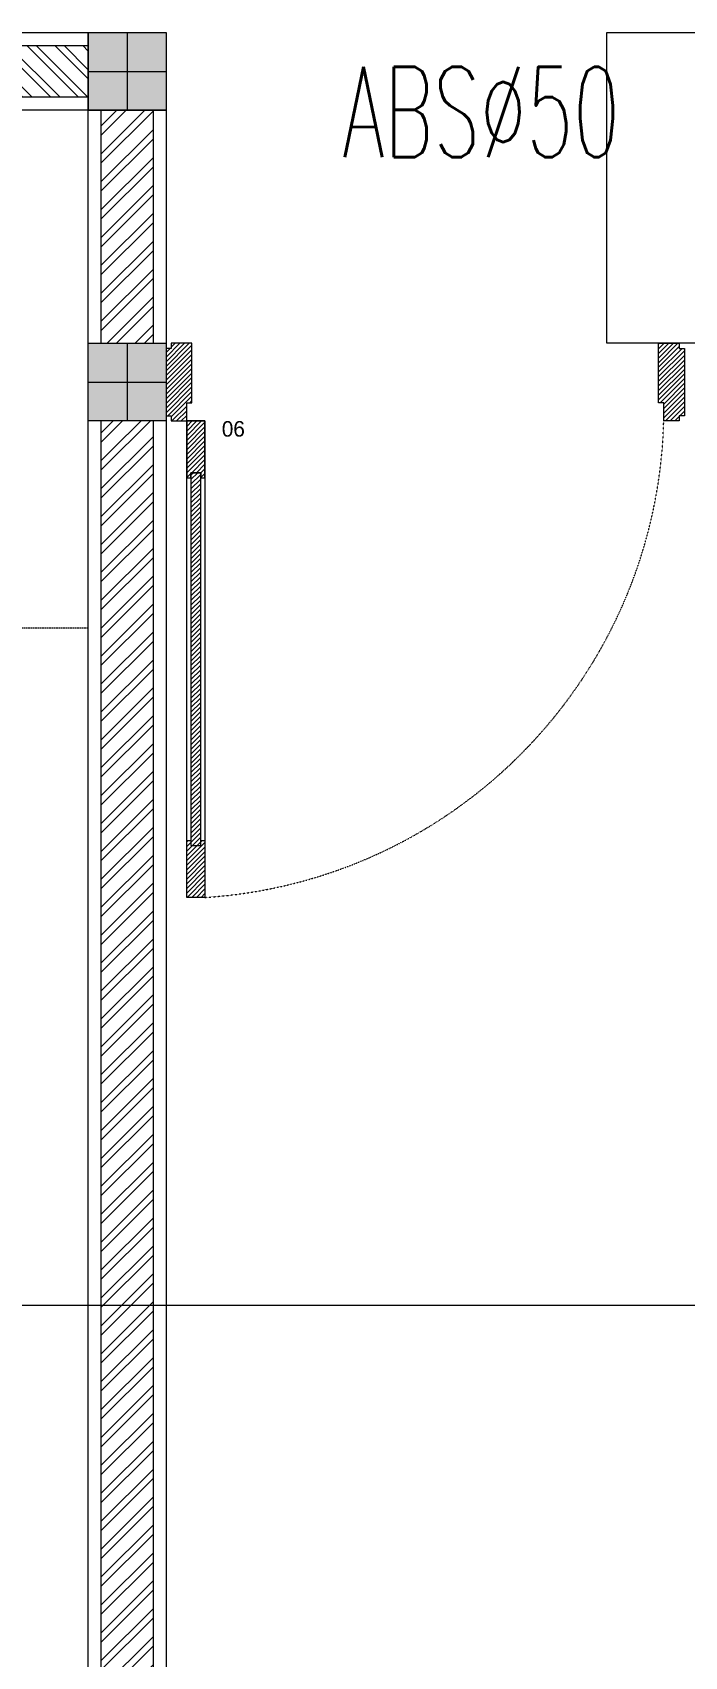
# Model space of a CAD drawing. Header units: millimetres. Extents: x -280308 to 6402717, y -14 to 2073074.
# Drawn here: x 18875 to 20133, y 553913 to 557048 of the extents above; entities that cross this region are included whole.
import ezdxf
from ezdxf.enums import TextEntityAlignment as Align

# ---------------------------------------------------------------- set-up
doc = ezdxf.new("R2010")
doc.units = ezdxf.units.MM
for name, pattern in [('ACAD_ISO03W100', [30, 12, -18]), ('DASHED2', [0.375, 0.25, -0.125]), ('Default', [0])]:
    doc.linetypes.add(name, pattern=pattern)
doc.layers.get('0').update_dxf_attribs({"lineweight": 0})
doc.layers.add('-P-ABK', color=7, linetype='Continuous', lineweight=30, true_color=0x05ffff)
doc.layers.add('A-FILL-1', color=7, linetype='Continuous', lineweight=0, true_color=0x454545)
for name, color, linetype, lineweight in [('_Door & Window', 1, 'Continuous', 0), ('A-ALINE-1', 91, 'Continuous', 20), ('A-ALINE-3', 111, 'Continuous', 15), ('A-ALINE-6', 117, 'Continuous', 9), ('A-Furn', 250, 'Continuous', 0), ('A-FURN-EQPM', 177, 'Continuous', 0), ('A-Z22-T-Anno_Text', 152, 'Continuous', 9)]:
    doc.layers.add(name, color=color, linetype=linetype, lineweight=lineweight)
doc.layers.add('Teks-PL', color=7, linetype='Default', true_color=0xff0a0a)
doc.styles.add('CENTURY', font='GOTHIC.TTF')
doc.styles.add('RS', font='ROMANS.SHX', dxfattribs={"width": 0.8})
doc.styles.add('TGF_A', font='arial.ttf')
pattern_1 = [(135, (51.1804, 3e-10), (-4.490128, -4.490128), [])]

# ---------------------------------------------------------------- blocks, each defined once
blk = doc.blocks.new('A$Ccf87384a')
blk.add_wipeout([(-75, 75), (75, 75), (75, -75), (-75, -75)])
blk.add_wipeout([(-75, -75), (-75, 75), (75, 75), (75, -75)])
at = {"layer": 'A-FILL-1', "ltscale": 0.25}
h = blk.add_hatch(color=256, dxfattribs=at)
h.dxf.hatch_style = 1
h.paths.add_polyline_path([(-75, -75), (-75, 75), (75, 75), (75, -75)])
at = {"layer": 'A-ALINE-1'}
blk.add_lwpolyline([(-75, -75), (-75, 75), (75, 75), (75, -75)], close=True, dxfattribs=at)
at = {"layer": 'A-FILL-1', "ltscale": 0.25}
for p, q in [((0, 75), (0, -75)), ((-75, 0), (75, 0))]:
    blk.add_line(p, q, dxfattribs=at)
blk = doc.blocks.new('P180')
at = {"layer": 'A-Furn'}
h = blk.add_hatch(dxfattribs=at)
h.set_pattern_fill('ANSI31', color=256, scale=2, angle=450, style=0)
h.paths.add_polyline_path([(-30765.8, -2658.3), (-30755.8, -2658.3), (-30755.8, -2648.3), (-30625.8, -2648.3), (-30625.8, -2658.3), (-30615.8, -2658.3), (-30615.8, -2688.3), (-30650.8, -2688.3), (-30650.8, -2698.3), (-30765.8, -2698.3)])
h = blk.add_hatch(dxfattribs=at)
h.set_pattern_fill('ANSI31', color=256, scale=2, angle=450, style=0)
h.set_pattern_definition([(135, (51.1804, -604.547), (-4.490128, -4.490128), [])])
h.paths.add_polyline_path([(-30615.8, -3608.3), (-30505.8, -3608.3), (-30505.8, -3600.3), (-30515.8, -3600.3), (-30515.8, -3581.3), (-30505.8, -3581.3), (-30505.8, -3573.3), (-30615.8, -3573.3)])
h = blk.add_hatch(dxfattribs=at)
h.set_pattern_fill('ANSI31', color=256, scale=2, angle=450, style=0)
h.set_pattern_definition(pattern_1)
h.paths.add_polyline_path([(-29695.8, -3608.3), (-29805.8, -3608.3), (-29805.8, -3600.3), (-29795.8, -3600.3), (-29795.8, -3581.3), (-29805.8, -3581.3), (-29805.8, -3573.3), (-29695.8, -3573.3)])
h = blk.add_hatch(dxfattribs=at)
h.set_pattern_fill('ANSI31', color=256, scale=2, angle=450, style=0)
h.paths.add_polyline_path([(-30765.8, -3638.3), (-30755.8, -3638.3), (-30755.8, -3648.3), (-30625.8, -3648.3), (-30625.8, -3638.3), (-30615.8, -3638.3), (-30615.8, -3608.3), (-30650.8, -3608.3), (-30650.8, -3598.3), (-30765.8, -3598.3)])
h = blk.add_hatch(dxfattribs=at)
h.set_pattern_fill('ANSI31', color=256, scale=2, angle=450, style=0)
h.set_pattern_definition(pattern_1)
h.paths.add_polyline_path([(-29795.8, -3600.3), (-29795.8, -3581.3), (-30515.8, -3581.3), (-30515.8, -3600.3)])
at = {"layer": '_Door & Window'}
for points in [[(-30765.8, -2658.3), (-30755.8, -2658.3), (-30755.8, -2648.3), (-30625.8, -2648.3), (-30625.8, -2658.3), (-30615.8, -2658.3), (-30615.8, -2688.3), (-30650.8, -2688.3), (-30650.8, -2698.3), (-30765.8, -2698.3), (-30765.8, -2658.3)], [(-30615.8, -3608.3), (-30505.8, -3608.3), (-30505.8, -3600.3), (-30515.8, -3600.3), (-30515.8, -3581.3), (-30505.8, -3581.3), (-30505.8, -3573.3), (-30615.8, -3573.3), (-30615.8, -3608.3)], [(-29695.8, -3608.3), (-29805.8, -3608.3), (-29805.8, -3600.3), (-29795.8, -3600.3), (-29795.8, -3581.3), (-29805.8, -3581.3), (-29805.8, -3573.3), (-29695.8, -3573.3), (-29695.8, -3608.3)], [(-30765.8, -3638.3), (-30755.8, -3638.3), (-30755.8, -3648.3), (-30625.8, -3648.3), (-30625.8, -3638.3), (-30615.8, -3638.3), (-30615.8, -3608.3), (-30650.8, -3608.3), (-30650.8, -3598.3), (-30765.8, -3598.3), (-30765.8, -3638.3)]]:
    blk.add_lwpolyline(points, dxfattribs=at)
blk.add_lwpolyline([(-30615.8, -3608.3), (-30615.8, -3573.3), (-29695.8, -3573.3), (-29695.8, -3608.3)], close=True, dxfattribs=at)
at = {"layer": '_Door & Window', "linetype": 'ACAD_ISO03W100', "ltscale": 0.02}
blk.add_arc((-30640.5, -3634.6), 946.6, 3.7152, 88.5077, dxfattribs=at)
at = {"layer": 'A-Furn'}
blk.add_lwpolyline([(-29795.8, -3600.3), (-29795.8, -3581.3), (-30515.8, -3581.3), (-30515.8, -3600.3)], close=True, dxfattribs=at)
at = {"layer": 'Defpoints', "ltscale": 0.25, "insert": (-30585.6, -3496.2), "char_height": 30, "attachment_point": 1, "rotation": 270, "style": 'CENTURY'}
blk.add_mtext_dynamic_manual_height_columns('90', width=78.467, gutter_width=750, heights=[0], dxfattribs=at)
blk = doc.blocks.new('A$Cf856f872')
at = {"layer": 'A-FILL-1', "ltscale": 0.25}
h = blk.add_hatch(dxfattribs=at)
h.set_pattern_fill('ANSI32', color=256, scale=4, angle=180)
h.set_pattern_definition([(225, (169700.98, -44589.12), (26.940768, -26.940768), []), (225, (169683.02, -44589.12), (26.940768, -26.940768), [])])
h.paths.add_polyline_path([(65022.8, -21197), (65022.8, -17797), (65122.8, -17797), (65122.8, -21197)])
at = {"layer": 'A-ALINE-3', "linetype": 'Continuous'}
blk.add_lwpolyline([(65022.8, -21197), (65022.8, -17797), (65122.8, -17797), (65122.8, -21197)], close=True, dxfattribs=at)
at = {"layer": 'A-ALINE-6'}
blk.add_lwpolyline([(64997.8, -21197), (64997.8, -17797), (65147.8, -17797), (65147.8, -21197)], close=True, dxfattribs=at)
at = {"ltscale": 0.25}
for p in [(65072.8, -17722), (65072.8, -18322)]:
    blk.add_blockref('A$Ccf87384a', p, dxfattribs=at)
at = {"layer": 'A-FILL-1', "ltscale": 0.25}
h = blk.add_hatch(dxfattribs=at)
h.set_pattern_fill('ANSI32', color=256, scale=4, angle=270)
h.set_pattern_definition([(315, (88389.958, 86906.224), (26.940768, 26.940768), []), (315, (88389.958, 86888.263), (26.940768, 26.940768), [])])
h.paths.add_polyline_path([(64997.8, -17772), (64597.8, -17772), (64597.8, -17672), (64997.8, -17672)])
at = {"layer": 'A-ALINE-3', "linetype": 'Continuous'}
blk.add_lwpolyline([(64997.8, -17772), (64597.8, -17772), (64597.8, -17672), (64997.8, -17672)], close=True, dxfattribs=at)
at = {"layer": 'A-ALINE-6'}
blk.add_lwpolyline([(64997.8, -17797), (64597.8, -17797), (64597.8, -17647), (64997.8, -17647)], close=True, dxfattribs=at)
at = {"rotation": 270}
blk.add_blockref('P180', (68796.1, -49012.8), dxfattribs=at)
blk = doc.blocks.new('A$C3304e30a')
at = {"color": 0, "linetype": 'ByBlock', "lineweight": -2}
blk.add_lwpolyline([(53850, -15900), (56100, -15900), (56100, -16500), (53850, -16500)], close=True, dxfattribs=at)
at = {"color": 0, "linetype": 'DASHED2', "lineweight": -2, "ltscale": 6}
blk.add_lwpolyline([(52850, -17050), (48650, -17050), (48650, -19450), (52850, -19450)], close=True, dxfattribs=at)
blk = doc.blocks.new('*U540')
at = {"lineweight": -2}
blk.add_line((19.23314, 0), (14.55073, 0), dxfattribs=at)
at = {"color": 7, "lineweight": -2, "style": 'TGF_A', "flags": 8}
for tag, height, p in [('NOTE1', 0.0625, (0, 0.3375)), ('DET', 0.09375, (0, 0.09612)), ('SHT', 0.075, (0, -0.10211)), ('NOTE2', 0.0625, (0, -0.39942))]:
    blk.add_attdef(tag, text='', height=height, dxfattribs=at).set_placement(p, align=Align.MIDDLE)
blk = doc.blocks.new('A$Cba193409')
at = {"layer": 'A-Z22-T-Anno_Text', "color": 7, "xscale": 4266.666666600002, "yscale": 4266.666666600002, "zscale": 4266.666666600002}
blk.add_blockref('*U540', (-74879.7, -18683), dxfattribs=at)
blk = doc.blocks.new('4')
at = {"ltscale": 0.25}
blk.add_blockref('A$Cf856f872', (-46014.9, 574695.2), dxfattribs=at)
at = {"layer": 'A-FURN-EQPM', "color": 0, "linetype": 'ByBlock', "lineweight": -2, "ltscale": 0.25}
blk.add_blockref('A$Cba193409', (22557.9, 573273.3), dxfattribs=at)
at = {"layer": 'A-FURN-EQPM', "ltscale": 0.25}
blk.add_blockref('A$C3304e30a', (-33867.1, 572948.3), dxfattribs=at)

msp = doc.modelspace()

# ---------------------------------------------------------------- block references
msp.add_blockref('4', (0, 0))

# ---------------------------------------------------------------- next in the draw order: linework, layer by layer
at = {"layer": '-P-ABK', "linetype": 'DASHED2', "ltscale": 5, "const_width": 0.03, "flags": 128}
msp.add_lwpolyline([(21107.9, 556773.3), (12974.8, 556773.3), (12862.4, 556585.4)], dxfattribs=at)

# ---------------------------------------------------------------- next in the draw order: texts
at = {"layer": 'Teks-PL', "extrusion": (3.68146e-05, 0.052336, 0.99863), "style": 'RS', "width": 0.6}
msp.add_text('ABS%%C50', height=174.72, rotation=180, dxfattribs=at).set_placement((-19081.6, -556058.1, 29141.8))

doc.saveas('drawing.dxf')
